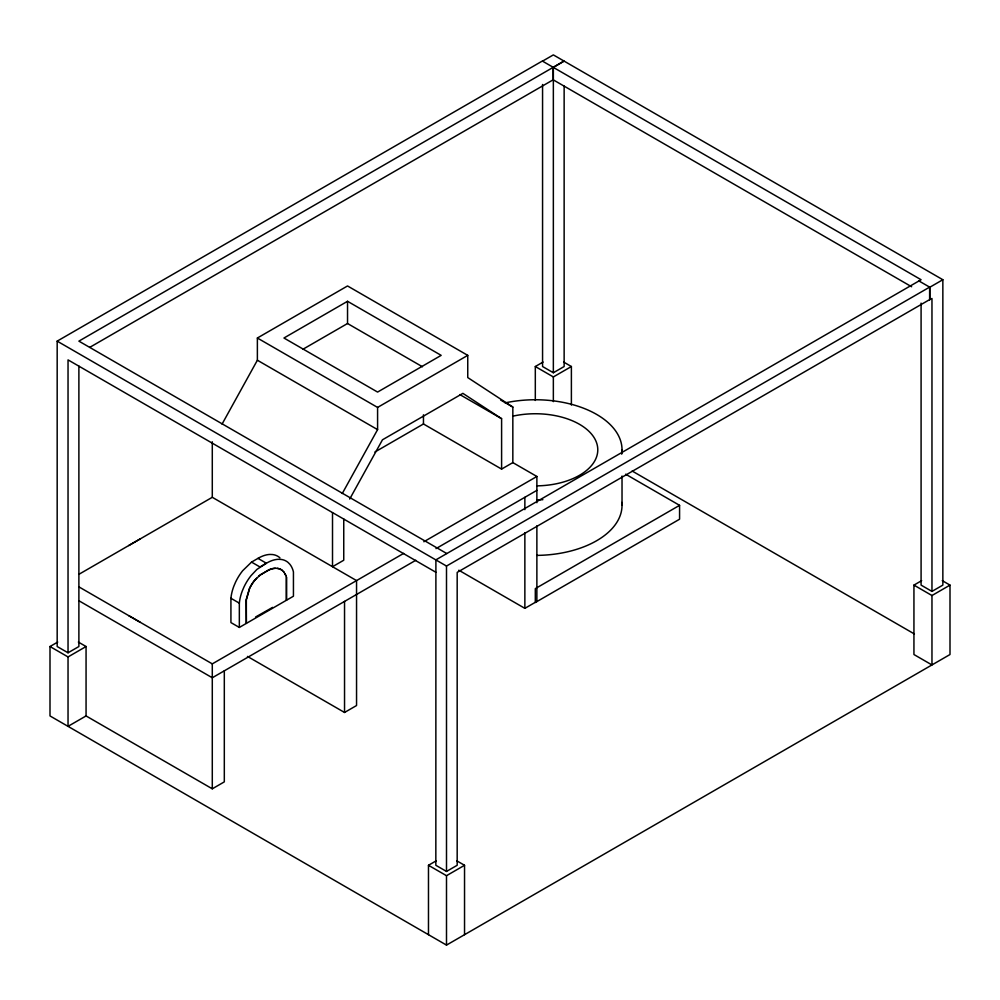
<?xml version="1.0" encoding="UTF-8"?>
<svg xmlns="http://www.w3.org/2000/svg" width="1000" height="1000" viewBox="0 0 1000 1000"><rect width="100%" height="100%" fill="white"/><g stroke="black" fill="none" stroke-linecap="round" stroke-linejoin="round"><path stroke-width="1.5" d="M256.613 578.225L254.6 580.55A23.963 13.838 -60 0 0 249.587 588.587L246.337 599.837L246.337 623.4L246.175 599.738L249.425 588.5A23.963 13.838 -60 0 1 254.438 580.45L260.637 574.637L268.775 570.062A28.875 16.675 -60 0 1 275.4 568.337M222.062 424.113L257.375 360.225L257.375 338.013L347.537 285.963L467.75 355.363L467.75 377.575L512.837 407.075L512.837 462.6L536.875 476.475L536.875 502.7M342.275 493.512L377.587 429.625L377.587 407.425L257.375 338.013M349.7 499.05L382.463 439.8L462.887 393.363L501.6 418.688L501.6 469.087L512.837 462.6M272.613 607.375L255.575 617.013M279.913 557.863L279.6 557.537A38.788 22.387 -60 0 0 272.65 554.55L269.938 554.438A38.788 22.387 -60 0 0 257.975 558.375L251.537 562.1L242.662 570.737A33.875 19.562 -60 0 0 235.575 582.112L233.837 586.188A33.875 19.562 -60 0 0 230.925 598.288L230.925 622.587L239.338 627.438L293.438 596.213L293.438 571.912A38.788 22.387 -60 0 0 289.825 564.225L288.012 562.388A38.788 22.387 -60 0 0 281.075 559.412L278.35 559.288A38.788 22.387 -60 0 0 266.388 563.237L256.925 569.4L251.075 575.6A33.875 19.562 -60 0 0 243.988 586.962L242.25 591.05A33.875 19.562 -60 0 0 239.338 603.15L239.338 627.438M258.587 576.062L268.612 569.963A28.875 16.675 -60 0 1 275.225 568.237L277.413 568.413A28.875 16.675 -60 0 1 282.587 570.638M128.75 545.538L140.162 538.95M78.888 366.087L78.888 646.525L68.037 652.788L57.175 646.525L57.175 341.138L542.325 61.037L921.087 279.725L435.838 559.888M542.562 61.125L553.35 54.9L942.85 279.725L942.85 585.112L931.963 591.4L921.087 585.112L921.087 303.125M89.7 347.388L553.175 79.8L911.625 286.75M347.537 301.3L283.95 338.013L377.587 392.075L441.175 355.363L347.537 301.3L347.537 323.512L422.45 366.763M302.887 349.288L347.537 323.512M78.825 574.362L212.288 497.3L356.55 580.588L356.55 705.525L344.538 712.463L247.463 656.425M377.587 407.425L467.75 355.363M374.888 452.013L423.462 423.975L501.6 469.087M942.275 580.65L950 585.112L950 654.525L446.5 945.1L50 715.938L50 646.525L57.725 642.062M535.312 400.45L535.312 366.525L543.05 362.062M542.562 84.5L542.562 366.525L553.35 372.75L564.138 366.525L564.138 86.062M68.037 656.938L86.062 646.525L86.062 715.938L68.037 726.35L68.037 656.938L50 646.525M535.312 366.525L553.35 376.938L571.388 366.525L571.388 405.075M78.825 586.825L212.288 663.875L403.65 553.4M423.837 541.75L536.875 476.475M415.8 560.275L212.288 677.763L78.812 600.7M435.988 548.612L536.875 490.363M446.5 871.438L446.5 566.05L929.625 287.125L929.625 299.613L457.175 572.388L457.175 865.288L446.5 871.438L435.838 865.288L435.9 559.788M918.95 280.963L929.825 287.238L942.85 279.725M929.625 299.613L931.963 298.5L931.963 591.4M679.575 505.337L535.312 588.625L535.312 602.5L679.575 519.212L679.575 505.337L625.65 474.2M85.562 715.65L212.288 788.812L224.312 781.875L224.312 670.825M458.8 570.212L524.862 608.35L536.875 601.413L536.875 525.837M428.475 934.688L428.475 865.288L436.2 860.825M950 585.112L931.963 595.525L931.963 664.938L913.938 654.525L913.938 585.112L921.663 580.65M428.475 865.288L446.5 875.7L464.538 865.288L464.538 934.688M140.162 622.238L128.75 615.65M563.65 362.062L571.388 366.525M913.938 585.112L931.963 595.525M632.15 471.012L914.412 633.975M500.675 400.05L512.837 407.075M459.837 394.575L501.6 418.688M257.375 360.225L377.587 429.625M446.75 553.525L78.888 341.138L564.1 61.05L553.35 67.362L553.35 372.75M57.175 341.138L446.5 566.05M435.9 572.275L68.037 359.888L68.037 652.788M257.975 558.375L266.388 563.237L259.95 566.962L251.537 562.1M286.45 577.137L286.45 600.25L286.45 577.137L284.9 573.562M230.925 598.288L239.338 603.15M78.338 642.062L86.062 646.525M456.8 860.825L464.538 865.288M283.938 572L282.425 570.55A28.875 16.675 -60 0 0 277.25 568.325M283.775 571.912L285.975 575.575M929.825 287.238L929.825 299.725M622.025 449.812L622.025 452.9M622.025 476.025L622.025 505.337M553.35 376.938L553.35 401.613M553.175 67.3L553.225 79.825M524.862 497.3L524.862 509.637M524.862 532.775L524.862 608.35M446.5 875.7L446.5 945.1M423.462 414.812L423.462 423.975M344.538 601.413L344.538 712.463M343.75 518.987L343.75 560.225L332.512 566.712L332.512 512.725M212.288 441.775L212.288 497.3M212.288 663.875L212.288 788.812M621.875 502.438A86.713 50.062 0 0 1 536.812 555.388M512.938 416.138A62.462 36.062 0 0 1 596.6 442.825A62.462 36.062 0 0 1 536.788 485.863M505.175 402.875A86.713 50.062 0 0 1 621.7 454.162M542.85 499.675A86.713 50.062 0 0 1 536.812 499.862"/></g></svg>
